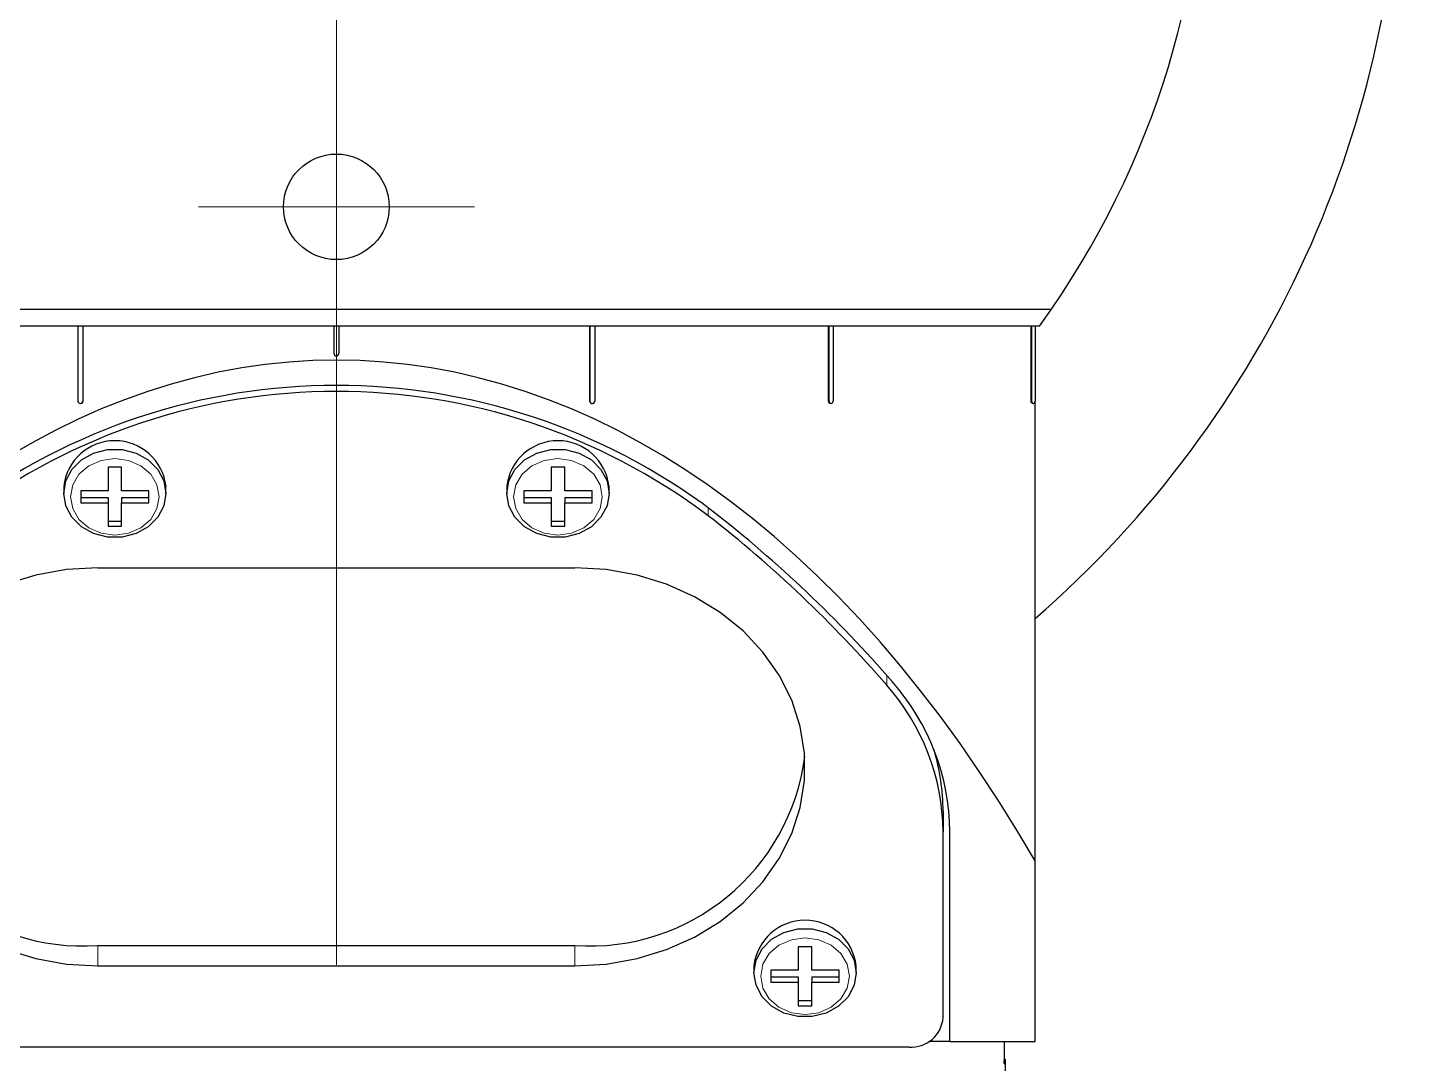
# Model space of a CAD drawing. Header units: millimetres. Extents: x 9.1 to 20.5, y 2.2 to 17.5.
# Drawn here: x 10.297 to 12.312, y 3.798 to 5.319 of the extents above; entities that cross this region are included whole.
import ezdxf

# ---------------------------------------------------------------- set-up
doc = ezdxf.new("R2010")
doc.units = ezdxf.units.MM
doc.linetypes.add('PHANTOM', pattern=[1.27, 0.635, -0.127, 0.127, -0.127, 0.127, -0.127])

# ---------------------------------------------------------------- blocks, each defined once
blk = doc.blocks.new('SW_CENTERMARKSYMBOL_0')
at = {"color": 0, "linetype": 'Continuous', "lineweight": 18}
blk.add_line((0, -0.25), (0, -1.6875), dxfattribs=at)
blk = doc.blocks.new('SW_CENTERMARKSYMBOL_5')
at = {"color": 0, "linetype": 'Continuous', "lineweight": 18}
for p, q in [((0, 0.125), (0, 0.2025)), ((0, 0), (0, 0.125)), ((-0.125, 0), (-0.2025, 0)), ((0, 0), (-0.125, 0)), ((0, 0), (0, -0.125)), ((0, 0), (0.125, 0)), ((0.125, 0), (0.2025, 0)), ((0, -0.125), (0, -0.2025))]:
    blk.add_line(p, q, dxfattribs=at)

msp = doc.modelspace()

# ---------------------------------------------------------------- linework, layer by layer
at = {"color": 7, "linetype": 'Continuous', "lineweight": 25}
for p, q in [((9.7011, 4.9057), (11.7987, 4.9057)), ((11.7987, 4.9057), (11.781, 4.8807)), ((11.781, 4.8807), (9.7188, 4.8807)), ((10.3708, 4.8807), (10.3708, 4.7707)), ((10.378, 4.8807), (10.378, 4.7707)), ((10.3783, 4.7707), (10.3783, 4.8807)), ((10.7462, 4.8807), (10.7462, 4.8407)), ((10.7537, 4.8807), (10.7537, 4.8407)), ((11.1216, 4.7707), (11.1216, 4.8807)), ((11.1219, 4.8807), (11.1219, 4.7707)), ((11.1291, 4.8807), (11.1291, 4.7707)), ((11.4717, 4.7707), (11.4717, 4.8807)), ((11.4722, 4.8807), (11.4722, 4.7707)), ((11.4787, 4.8807), (11.4787, 4.7707)), ((11.769, 4.7707), (11.769, 4.8807)), ((11.7697, 4.8807), (11.7697, 4.7707)), ((11.775, 4.8807), (11.775, 4.7707)), ((10.3744, 4.767), (10.3746, 4.767)), ((11.1252, 4.767), (11.1255, 4.767)), ((11.4749, 4.767), (11.4754, 4.767)), ((11.7716, 4.767), (11.7724, 4.767)), ((11.7749, 4.0957), (11.7749, 4.7698)), ((10.4349, 4.6734), (10.4149, 4.6734)), ((10.4149, 4.6734), (10.4149, 4.6388)), ((10.4349, 4.6388), (10.4349, 4.6734)), ((11.0849, 4.6734), (11.0649, 4.6734)), ((11.0649, 4.6734), (11.0649, 4.6388)), ((11.0849, 4.6388), (11.0849, 4.6734)), ((10.3499, 4.6451), (10.3499, 4.6351)), ((10.4149, 4.6388), (10.3749, 4.6388)), ((10.3749, 4.6388), (10.3749, 4.6214)), ((10.4749, 4.6388), (10.4349, 4.6388)), ((10.4749, 4.6214), (10.4749, 4.6388)), ((10.4999, 4.6351), (10.4999, 4.6451)), ((10.9999, 4.6451), (10.9999, 4.6351)), ((11.0649, 4.6388), (11.0249, 4.6388)), ((11.0249, 4.6388), (11.0249, 4.6214)), ((11.1249, 4.6388), (11.0849, 4.6388)), ((11.1249, 4.6214), (11.1249, 4.6388)), ((11.1499, 4.6351), (11.1499, 4.6451)), ((10.3749, 4.6289), (10.4149, 4.6289)), ((10.3749, 4.6214), (10.4149, 4.6214)), ((10.4149, 4.6289), (10.4149, 4.6214)), ((10.4149, 4.6214), (10.4149, 4.5868)), ((10.4349, 4.6289), (10.4749, 4.6289)), ((10.4349, 4.6289), (10.4349, 4.6214)), ((10.4349, 4.6214), (10.4749, 4.6214)), ((10.4349, 4.5868), (10.4349, 4.6214)), ((11.0249, 4.6289), (11.0649, 4.6289)), ((11.0249, 4.6214), (11.0649, 4.6214)), ((11.0649, 4.6289), (11.0649, 4.6214)), ((11.0649, 4.6214), (11.0649, 4.5868)), ((11.0849, 4.6289), (11.1249, 4.6289)), ((11.0849, 4.6289), (11.0849, 4.6214)), ((11.0849, 4.6214), (11.1249, 4.6214)), ((11.0849, 4.5868), (11.0849, 4.6214)), ((10.4149, 4.5943), (10.4349, 4.5943)), ((10.4149, 4.5868), (10.4349, 4.5868)), ((11.0649, 4.5943), (11.0849, 4.5943)), ((11.0649, 4.5868), (11.0849, 4.5868)), ((10.3999, 4.526), (11.0999, 4.526)), ((11.6399, 4.1685), (11.6399, 4.1385)), ((11.6399, 3.8657), (11.6399, 4.1385)), ((11.6499, 3.8307), (11.6499, 4.1385)), ((11.7749, 3.8307), (11.7749, 4.0957)), ((10.3999, 3.9715), (11.0999, 3.9715)), ((11.4474, 3.9698), (11.4274, 3.9698)), ((11.4274, 3.9698), (11.4274, 3.9351)), ((11.4474, 3.9351), (11.4474, 3.9698)), ((10.3999, 3.9415), (11.0999, 3.9415)), ((11.3624, 3.9415), (11.3624, 3.9315)), ((11.4274, 3.9351), (11.3874, 3.9351)), ((11.3874, 3.9351), (11.3874, 3.9178)), ((11.4874, 3.9351), (11.4474, 3.9351)), ((11.4874, 3.9178), (11.4874, 3.9351)), ((11.5124, 3.9315), (11.5124, 3.9415)), ((11.3874, 3.9253), (11.4274, 3.9253)), ((11.3874, 3.9178), (11.4274, 3.9178)), ((11.4274, 3.9253), (11.4274, 3.9178)), ((11.4274, 3.9178), (11.4274, 3.8832)), ((11.4474, 3.9253), (11.4874, 3.9253)), ((11.4474, 3.9253), (11.4474, 3.9178)), ((11.4474, 3.9178), (11.4874, 3.9178)), ((11.4474, 3.8832), (11.4474, 3.9178)), ((11.4274, 3.8907), (11.4474, 3.8907)), ((11.4274, 3.8832), (11.4474, 3.8832)), ((11.6499, 3.8307), (11.6194, 3.8307)), ((11.6499, 3.8307), (11.7749, 3.8307)), ((11.7299, 3.8047), (11.7299, 3.8307)), ((11.5899, 3.8224), (9.9099, 3.8224)), ((11.7295, 3.7983), (11.731, 3.7983)), ((11.7296, 3.8008), (11.7311, 3.8008)), ((11.7297, 3.8025), (11.7312, 3.8025)), ((11.7298, 3.8037), (11.7313, 3.8037)), ((11.7299, 3.8047), (11.7314, 3.8047)), ((11.7299, 3.8045), (11.7314, 3.8045)), ((11.7314, 3.7609), (11.7314, 3.8047))]:
    msp.add_line(p, q, dxfattribs=at)
at = {"color": 8, "linetype": 'PHANTOM', "lineweight": 18}
for p, q in [((10.378, 4.7707), (10.3783, 4.7707)), ((11.1219, 4.7707), (11.1216, 4.7707)), ((11.4722, 4.7707), (11.4717, 4.7707)), ((11.7697, 4.7707), (11.769, 4.7707)), ((11.2955, 4.6138), (11.2955, 4.6022)), ((11.5573, 4.368), (11.5573, 4.3536)), ((10.3999, 3.9715), (10.3999, 3.9415)), ((11.0999, 3.9715), (11.0999, 3.9415))]:
    msp.add_line(p, q, dxfattribs=at)
at = {"color": 7, "linetype": 'Continuous', "lineweight": 25, "flags": 128}
for points in [[(11.4722, 4.7707), (11.4724, 4.7693), (11.4731, 4.7681), (11.4742, 4.7673), (11.4754, 4.767), (11.4767, 4.7673), (11.4777, 4.7681), (11.4784, 4.7693), (11.4787, 4.7707)], [(11.7716, 4.767), (11.7713, 4.767), (11.7705, 4.7674), (11.7698, 4.7681), (11.7692, 4.7691), (11.769, 4.7703), (11.769, 4.7707)], [(11.7697, 4.7707), (11.7699, 4.7693), (11.7705, 4.7681), (11.7713, 4.7673), (11.7724, 4.767), (11.7734, 4.7673), (11.7742, 4.7681), (11.7748, 4.7693), (11.775, 4.7707)], [(10.4999, 4.6351), (10.4969, 4.6168), (10.488, 4.6), (10.474, 4.586), (10.4561, 4.576), (10.4356, 4.5708), (10.4143, 4.5708), (10.3938, 4.576), (10.3758, 4.586), (10.3618, 4.6), (10.353, 4.6168), (10.3499, 4.6351), (10.353, 4.6534), (10.3618, 4.6702), (10.3758, 4.6842), (10.3938, 4.6942), (10.4143, 4.6994), (10.4356, 4.6994), (10.4561, 4.6942), (10.474, 4.6842), (10.488, 4.6702), (10.4969, 4.6534), (10.4999, 4.6351)], [(11.1499, 4.6351), (11.1469, 4.6168), (11.138, 4.6), (11.124, 4.586), (11.1061, 4.576), (11.0856, 4.5708), (11.0643, 4.5708), (11.0438, 4.576), (11.0258, 4.586), (11.0118, 4.6), (11.003, 4.6168), (10.9999, 4.6351), (11.003, 4.6534), (11.0118, 4.6702), (11.0258, 4.6842), (11.0438, 4.6942), (11.0643, 4.6994), (11.0856, 4.6994), (11.1061, 4.6942), (11.124, 4.6842), (11.138, 4.6702), (11.1469, 4.6534), (11.1499, 4.6351)], [(10.3999, 4.526), (10.354, 4.5233), (10.3089, 4.5152), (10.2655, 4.5018), (10.2246, 4.4835), (10.1869, 4.4605), (10.1533, 4.4332), (10.1242, 4.4023), (10.1003, 4.3682), (10.0819, 4.3316), (10.0695, 4.2932), (10.0632, 4.2537), (10.0632, 4.2138), (10.0695, 4.1743), (10.0819, 4.1359), (10.1003, 4.0993), (10.1242, 4.0652), (10.1533, 4.0342), (10.1869, 4.007), (10.2246, 3.984), (10.2655, 3.9657), (10.3089, 3.9523), (10.354, 3.9442), (10.3999, 3.9415)], [(11.0999, 3.9415), (11.1459, 3.9442), (11.191, 3.9523), (11.2344, 3.9657), (11.2753, 3.984), (11.3129, 4.007), (11.3466, 4.0342), (11.3757, 4.0652), (11.3996, 4.0993), (11.4179, 4.1359), (11.4304, 4.1743), (11.4366, 4.2138), (11.4366, 4.2537), (11.4304, 4.2932), (11.4179, 4.3316), (11.3996, 4.3682), (11.3757, 4.4023), (11.3466, 4.4332), (11.3129, 4.4605), (11.2753, 4.4835), (11.2344, 4.5018), (11.191, 4.5152), (11.1459, 4.5233), (11.0999, 4.526)], [(11.5124, 3.9315), (11.5094, 3.9132), (11.5005, 3.8963), (11.4865, 3.8824), (11.4686, 3.8724), (11.4481, 3.8672), (11.4268, 3.8672), (11.4063, 3.8724), (11.3883, 3.8824), (11.3743, 3.8963), (11.3655, 3.9132), (11.3624, 3.9315), (11.3655, 3.9498), (11.3743, 3.9666), (11.3883, 3.9806), (11.4063, 3.9905), (11.4268, 3.9958), (11.4481, 3.9958), (11.4686, 3.9905), (11.4865, 3.9806), (11.5005, 3.9666), (11.5094, 3.9498), (11.5124, 3.9315)]]:
    msp.add_lwpolyline(points, dxfattribs=at)
at = {"color": 8, "linetype": 'PHANTOM', "lineweight": 18, "flags": 128}
for points in [[(10.4899, 4.6301), (10.4867, 4.6475), (10.4775, 4.6632), (10.4631, 4.6757), (10.445, 4.6836), (10.4249, 4.6864), (10.4048, 4.6836), (10.3867, 4.6757), (10.3723, 4.6632), (10.3631, 4.6475), (10.3599, 4.6301), (10.3631, 4.6127), (10.3723, 4.597), (10.3867, 4.5846), (10.4048, 4.5766), (10.4249, 4.5738), (10.445, 4.5766), (10.4631, 4.5846), (10.4775, 4.597), (10.4867, 4.6127), (10.4899, 4.6301)], [(11.1399, 4.6301), (11.1367, 4.6475), (11.1275, 4.6632), (11.1131, 4.6757), (11.095, 4.6836), (11.0749, 4.6864), (11.0548, 4.6836), (11.0367, 4.6757), (11.0223, 4.6632), (11.0131, 4.6475), (11.0099, 4.6301), (11.0131, 4.6127), (11.0223, 4.597), (11.0367, 4.5846), (11.0548, 4.5766), (11.0749, 4.5738), (11.095, 4.5766), (11.1131, 4.5846), (11.1275, 4.597), (11.1367, 4.6127), (11.1399, 4.6301)], [(11.5024, 3.9265), (11.4992, 3.9439), (11.49, 3.9596), (11.4756, 3.972), (11.4575, 3.98), (11.4374, 3.9828), (11.4173, 3.98), (11.3992, 3.972), (11.3848, 3.9596), (11.3756, 3.9439), (11.3724, 3.9265), (11.3756, 3.9091), (11.3848, 3.8934), (11.3992, 3.8809), (11.4173, 3.8729), (11.4374, 3.8702), (11.4575, 3.8729), (11.4756, 3.8809), (11.49, 3.8934), (11.4992, 3.9091), (11.5024, 3.9265)]]:
    msp.add_lwpolyline(points, dxfattribs=at)
at = {"color": 7, "linetype": 'Continuous', "lineweight": 25}
msp.add_circle((10.7499, 5.0557), 0.0775, dxfattribs=at)
msp.add_circle((10.7499, 5.0557), 0.0775, dxfattribs=at)
for centre, radius, start, end in [((10.7496, 5.6307), 1.2753, 325.3547, 40.3109), ((10.7499, 5.6307), 1.5625, 310.9955, 0), ((10.7499, 4.8407), 0.00375, 180, 0), ((10.7499, 3.8763), 0.9173, 52.978, 127.022), ((10.7499, 3.8787), 0.9061, 52.978, 127.022), ((10.3744, 4.7706), 0.00362, 178.4016, 1.5984), ((10.3747, 4.7706), 0.00355, 268.7336, 2.4572), ((11.1251, 4.7705), 0.00352, 176.9523, 271.7798), ((11.1255, 4.7706), 0.00362, 178.4016, 1.5984), ((11.475, 4.7704), 0.00336, 174.0814, 268.4391), ((10.4249, 4.6369), 0.0755, 6.277, 173.723), ((11.0749, 4.6369), 0.0755, 6.277, 173.723), ((10.163, 3.147), 1.8439, 40.8726, 52.1078), ((10.164, 3.1461), 1.8532, 40.8726, 52.1078), ((11.3128, 4.1355), 0.3371, 0.509, 41.4855), ((11.3107, 4.1356), 0.3292, 0.509, 41.4855), ((11.3252, 4.1682), 0.3147, 0.0481, 16.6679), ((10.3786, 4.2891), 0.3183, 187.2776, 273.8365), ((11.1212, 4.2891), 0.3183, 266.1635, 352.7224), ((11.4374, 3.9332), 0.0755, 6.277, 173.723), ((11.5931, 3.8693), 0.047, 266.1887, 355.5981)]:
    msp.add_arc(centre, radius, start, end, dxfattribs=at)
for centre, major_axis, ratio, start_param, end_param in [((10.7499, 2.3193), (0, 2.5115), 0.57735, 5.498084, 7.068286), ((10.7499, 3.8121), (0.98, 0), 0.469984, 6.253263, 6.258766), ((10.7499, 3.809), (0.98, 0), 0.340437, 6.258766, 6.263938), ((10.7499, 3.8068), (0.98, 0), 0.22445, 6.263938, 6.26933), ((10.7499, 3.8052), (0.98, 0), 0.108556, 6.26933, 6.276426), ((10.7499, 3.8047), (0.98, 0), 0.030768, 6.276426, 6.283577), ((10.7499, 3.8121), (0.9815, 0), 0.469984, 6.253309, 6.258803), ((10.7499, 3.809), (0.9815, 0), 0.340437, 6.258803, 6.263967), ((10.7499, 3.8068), (0.9815, 0), 0.22445, 6.263967, 6.269351), ((10.7499, 3.8052), (0.9815, 0), 0.108556, 6.269351, 6.276436), ((10.7499, 3.8047), (0.9815, 0), 0.030768, 6.276436, 6.283577)]:
    msp.add_ellipse(centre, major_axis=major_axis, ratio=ratio, start_param=start_param, end_param=end_param, dxfattribs=at)

# ---------------------------------------------------------------- block references
at = {"color": 7, "linetype": 'Continuous', "lineweight": 18}
for name, p in [('SW_CENTERMARKSYMBOL_0', (10.7499, 5.6307)), ('SW_CENTERMARKSYMBOL_5', (10.7499, 5.0557))]:
    msp.add_blockref(name, p, dxfattribs=at)

doc.saveas('drawing.dxf')
